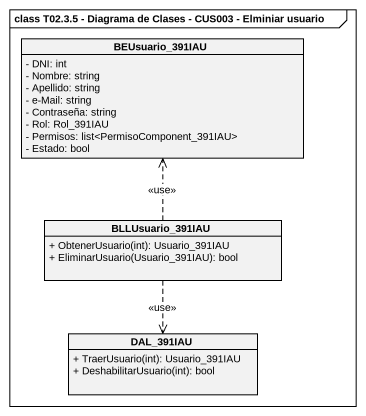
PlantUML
@startuml
mainframe class T02.3.5 - Diagrama de Clases - CUS003 - Elminiar usuario
hide circle
hide empty members
skinparam classAttributeIconSize 0
class BEUsuario_391IAU {
  - DNI: int
  - Nombre: string
  - Apellido: string
  - e-Mail: string
  - Contraseña: string
  - Rol: Rol_391IAU
  - Permisos: list<PermisoComponent_391IAU>
  - Estado: bool
}
class BLLUsuario_391IAU {
  + ObtenerUsuario(int): Usuario_391IAU
  + EliminarUsuario(Usuario_391IAU): bool
}
class DAL_391IAU {
  + TraerUsuario(int): Usuario_391IAU
  + DeshabilitarUsuario(int): bool
}
BLLUsuario_391IAU .up.> BEUsuario_391IAU : <<use>>
BLLUsuario_391IAU ..> DAL_391IAU : <<use>>
@enduml
